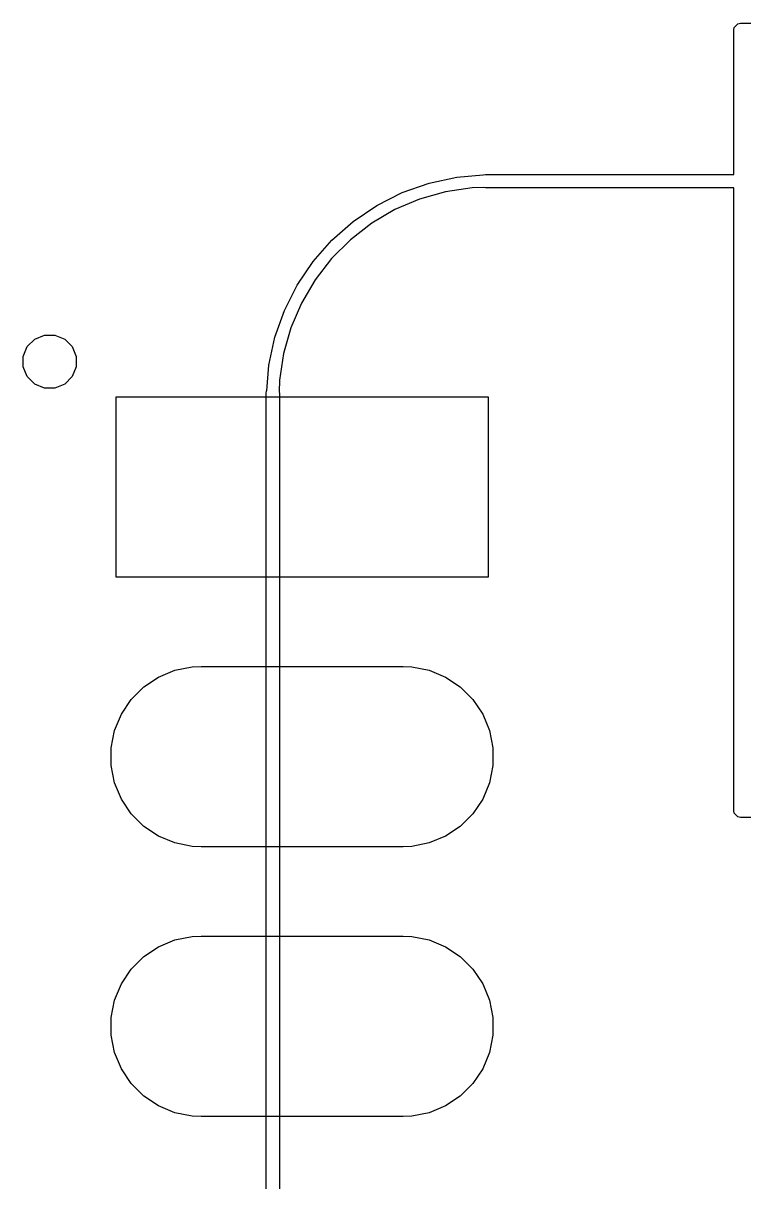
# Model space of a CAD drawing. Header units: inches. Extents: x 4.53 to 7.72, y -4.02 to -2.47.
# Drawn here: x 4.5325 to 4.7995, y -2.8955 to -2.4658 of the extents above; entities that cross this region are included whole.
import ezdxf

# ---------------------------------------------------------------- set-up
doc = ezdxf.new("R2010")
doc.units = ezdxf.units.IN
doc.header["$MEASUREMENT"] = 0
doc.layers.add('F.Silkscreen', color=41, linetype='CONTINUOUS', true_color=0xf2eda1)

msp = doc.modelspace()

# ---------------------------------------------------------------- linework, layer by layer
at = {"layer": 'F.Silkscreen', "linetype": 'CONTINUOUS'}
for p, q in [((4.79727, -2.46604), (4.79823, -2.46585)), ((4.79823, -2.46585), (5.15256, -2.46585)), ((4.79573, -2.46835), (4.79592, -2.46739)), ((4.79573, -2.52195), (4.79573, -2.46835)), ((4.79592, -2.46739), (4.79727, -2.46604)), ((4.67295, -2.52869), (4.68288, -2.52517)), ((4.68288, -2.52517), (4.69319, -2.52295)), ((4.69319, -2.52295), (4.70287, -2.52212)), ((4.70287, -2.52212), (4.70374, -2.52195)), ((4.70374, -2.52195), (4.79573, -2.52195)), ((4.66354, -2.53343), (4.67295, -2.52869)), ((4.68896, -2.52836), (4.67938, -2.53107)), ((4.69881, -2.52688), (4.68896, -2.52836)), ((4.70295, -2.52679), (4.69881, -2.52688)), ((4.70374, -2.52695), (4.70295, -2.52679)), ((4.79573, -2.52695), (4.70374, -2.52695)), ((4.79573, -2.75785), (4.79573, -2.52695)), ((4.6548, -2.53934), (4.66354, -2.53343)), ((4.67938, -2.53107), (4.67022, -2.53499)), ((4.67022, -2.53499), (4.66163, -2.54003)), ((4.64689, -2.5463), (4.6548, -2.53934)), ((4.66163, -2.54003), (4.65375, -2.54612)), ((4.63993, -2.55421), (4.64689, -2.5463)), ((4.65375, -2.54612), (4.64671, -2.55316)), ((4.63403, -2.56295), (4.63993, -2.55421)), ((4.64671, -2.55316), (4.64062, -2.56104)), ((4.62928, -2.57236), (4.63403, -2.56295)), ((4.64062, -2.56104), (4.63558, -2.56963)), ((4.62576, -2.58229), (4.62928, -2.57236)), ((4.63558, -2.56963), (4.63166, -2.57879)), ((4.53677, -2.58302), (4.54037, -2.58153)), ((4.54037, -2.58153), (4.54427, -2.58153)), ((4.54427, -2.58153), (4.54788, -2.58302)), ((4.63166, -2.57879), (4.62895, -2.58837)), ((4.53252, -2.58939), (4.53401, -2.58578)), ((4.53401, -2.58578), (4.53677, -2.58302)), ((4.54788, -2.58302), (4.55064, -2.58578)), ((4.55064, -2.58578), (4.55213, -2.58939)), ((4.62354, -2.5926), (4.62576, -2.58229)), ((4.53252, -2.59329), (4.53252, -2.58939)), ((4.55213, -2.58939), (4.55213, -2.59329)), ((4.62895, -2.58837), (4.62747, -2.59822)), ((4.53401, -2.59689), (4.53252, -2.59329)), ((4.55213, -2.59329), (4.55064, -2.59689)), ((4.62272, -2.60216), (4.62354, -2.5926)), ((4.53677, -2.59965), (4.53401, -2.59689)), ((4.55064, -2.59689), (4.54788, -2.59965)), ((4.62747, -2.59822), (4.62738, -2.60253)), ((4.54037, -2.60115), (4.53677, -2.59965)), ((4.54427, -2.60115), (4.54037, -2.60115)), ((4.54788, -2.59965), (4.54427, -2.60115)), ((4.6225, -2.60315), (4.62269, -2.60219)), ((4.6225, -3.27244), (4.6225, -2.60315)), ((4.62269, -2.60219), (4.62272, -2.60216)), ((4.62738, -2.60253), (4.6275, -2.60315)), ((4.6275, -2.60315), (4.6275, -3.27244)), ((4.56693, -2.67126), (4.56693, -2.60433)), ((4.56693, -2.60433), (4.70472, -2.60433)), ((4.56693, -2.67126), (4.56693, -2.60433)), ((4.56693, -2.60433), (4.70472, -2.60433)), ((4.70472, -2.60433), (4.70472, -2.67126)), ((4.70472, -2.60433), (4.70472, -2.67126)), ((4.70472, -2.67126), (4.56693, -2.67126)), ((4.70472, -2.67126), (4.56693, -2.67126)), ((4.58265, -2.70828), (4.58871, -2.70577)), ((4.58265, -2.70828), (4.58871, -2.70577)), ((4.58871, -2.70577), (4.59515, -2.70449)), ((4.58871, -2.70577), (4.59515, -2.70449)), ((4.59515, -2.70449), (4.59843, -2.70433)), ((4.59515, -2.70449), (4.59843, -2.70433)), ((4.59843, -2.70433), (4.67323, -2.70433)), ((4.59843, -2.70433), (4.67323, -2.70433)), ((4.67323, -2.70433), (4.67651, -2.70449)), ((4.67323, -2.70433), (4.67651, -2.70449)), ((4.67651, -2.70449), (4.68294, -2.70577)), ((4.67651, -2.70449), (4.68294, -2.70577)), ((4.68294, -2.70577), (4.689, -2.70828)), ((4.68294, -2.70577), (4.689, -2.70828)), ((4.5772, -2.71193), (4.58265, -2.70828)), ((4.5772, -2.71193), (4.58265, -2.70828)), ((4.689, -2.70828), (4.69446, -2.71193)), ((4.689, -2.70828), (4.69446, -2.71193)), ((4.57256, -2.71657), (4.5772, -2.71193)), ((4.57256, -2.71657), (4.5772, -2.71193)), ((4.69446, -2.71193), (4.6991, -2.71657)), ((4.69446, -2.71193), (4.6991, -2.71657)), ((4.56891, -2.72202), (4.57256, -2.71657)), ((4.56891, -2.72202), (4.57256, -2.71657)), ((4.6991, -2.71657), (4.70274, -2.72202)), ((4.6991, -2.71657), (4.70274, -2.72202)), ((4.5664, -2.72808), (4.56891, -2.72202)), ((4.5664, -2.72808), (4.56891, -2.72202)), ((4.70274, -2.72202), (4.70525, -2.72808)), ((4.70274, -2.72202), (4.70525, -2.72808)), ((4.56512, -2.73452), (4.5664, -2.72808)), ((4.56512, -2.73452), (4.5664, -2.72808)), ((4.70525, -2.72808), (4.70653, -2.73452)), ((4.70525, -2.72808), (4.70653, -2.73452)), ((4.56512, -2.74108), (4.56512, -2.73452)), ((4.56512, -2.74108), (4.56512, -2.73452)), ((4.70653, -2.73452), (4.70653, -2.74108)), ((4.70653, -2.73452), (4.70653, -2.74108)), ((4.5664, -2.74751), (4.56512, -2.74108)), ((4.5664, -2.74751), (4.56512, -2.74108)), ((4.70653, -2.74108), (4.70525, -2.74751)), ((4.70653, -2.74108), (4.70525, -2.74751)), ((4.56891, -2.75357), (4.5664, -2.74751)), ((4.56891, -2.75357), (4.5664, -2.74751)), ((4.70525, -2.74751), (4.70274, -2.75357)), ((4.70525, -2.74751), (4.70274, -2.75357)), ((4.57256, -2.75902), (4.56891, -2.75357)), ((4.57256, -2.75902), (4.56891, -2.75357)), ((4.70274, -2.75357), (4.6991, -2.75902)), ((4.70274, -2.75357), (4.6991, -2.75902)), ((4.79592, -2.7588), (4.79573, -2.75785)), ((4.5772, -2.76366), (4.57256, -2.75902)), ((4.5772, -2.76366), (4.57256, -2.75902)), ((4.6991, -2.75902), (4.69446, -2.76366)), ((4.6991, -2.75902), (4.69446, -2.76366)), ((4.79727, -2.76015), (4.79592, -2.7588)), ((4.79823, -2.76035), (4.79727, -2.76015)), ((5.15256, -2.76035), (4.79823, -2.76035)), ((4.58265, -2.76731), (4.5772, -2.76366)), ((4.58265, -2.76731), (4.5772, -2.76366)), ((4.69446, -2.76366), (4.689, -2.76731)), ((4.69446, -2.76366), (4.689, -2.76731)), ((4.58871, -2.76982), (4.58265, -2.76731)), ((4.58871, -2.76982), (4.58265, -2.76731)), ((4.59515, -2.7711), (4.58871, -2.76982)), ((4.59515, -2.7711), (4.58871, -2.76982)), ((4.68294, -2.76982), (4.67651, -2.7711)), ((4.68294, -2.76982), (4.67651, -2.7711)), ((4.689, -2.76731), (4.68294, -2.76982)), ((4.689, -2.76731), (4.68294, -2.76982)), ((4.59843, -2.77126), (4.59515, -2.7711)), ((4.59843, -2.77126), (4.59515, -2.7711)), ((4.67323, -2.77126), (4.59843, -2.77126)), ((4.67323, -2.77126), (4.59843, -2.77126)), ((4.67651, -2.7711), (4.67323, -2.77126)), ((4.67651, -2.7711), (4.67323, -2.77126)), ((4.58871, -2.80577), (4.59515, -2.80449)), ((4.58871, -2.80577), (4.59515, -2.80449)), ((4.59515, -2.80449), (4.59843, -2.80433)), ((4.59515, -2.80449), (4.59843, -2.80433)), ((4.59843, -2.80433), (4.67323, -2.80433)), ((4.59843, -2.80433), (4.67323, -2.80433)), ((4.67323, -2.80433), (4.67651, -2.80449)), ((4.67323, -2.80433), (4.67651, -2.80449)), ((4.67651, -2.80449), (4.68294, -2.80577)), ((4.67651, -2.80449), (4.68294, -2.80577)), ((4.5772, -2.81193), (4.58265, -2.80828)), ((4.5772, -2.81193), (4.58265, -2.80828)), ((4.58265, -2.80828), (4.58871, -2.80577)), ((4.58265, -2.80828), (4.58871, -2.80577)), ((4.68294, -2.80577), (4.689, -2.80828)), ((4.68294, -2.80577), (4.689, -2.80828)), ((4.689, -2.80828), (4.69446, -2.81193)), ((4.689, -2.80828), (4.69446, -2.81193)), ((4.57256, -2.81657), (4.5772, -2.81193)), ((4.57256, -2.81657), (4.5772, -2.81193)), ((4.69446, -2.81193), (4.6991, -2.81657)), ((4.69446, -2.81193), (4.6991, -2.81657)), ((4.56891, -2.82202), (4.57256, -2.81657)), ((4.56891, -2.82202), (4.57256, -2.81657)), ((4.6991, -2.81657), (4.70274, -2.82202)), ((4.6991, -2.81657), (4.70274, -2.82202)), ((4.5664, -2.82808), (4.56891, -2.82202)), ((4.5664, -2.82808), (4.56891, -2.82202)), ((4.70274, -2.82202), (4.70525, -2.82808)), ((4.70274, -2.82202), (4.70525, -2.82808)), ((4.56512, -2.83452), (4.5664, -2.82808)), ((4.56512, -2.83452), (4.5664, -2.82808)), ((4.70525, -2.82808), (4.70653, -2.83452)), ((4.70525, -2.82808), (4.70653, -2.83452)), ((4.56512, -2.84108), (4.56512, -2.83452)), ((4.56512, -2.84108), (4.56512, -2.83452)), ((4.70653, -2.83452), (4.70653, -2.84108)), ((4.70653, -2.83452), (4.70653, -2.84108)), ((4.5664, -2.84751), (4.56512, -2.84108)), ((4.5664, -2.84751), (4.56512, -2.84108)), ((4.70653, -2.84108), (4.70525, -2.84751)), ((4.70653, -2.84108), (4.70525, -2.84751)), ((4.56891, -2.85357), (4.5664, -2.84751)), ((4.56891, -2.85357), (4.5664, -2.84751)), ((4.70525, -2.84751), (4.70274, -2.85357)), ((4.70525, -2.84751), (4.70274, -2.85357)), ((4.57256, -2.85902), (4.56891, -2.85357)), ((4.57256, -2.85902), (4.56891, -2.85357)), ((4.70274, -2.85357), (4.6991, -2.85902)), ((4.70274, -2.85357), (4.6991, -2.85902)), ((4.5772, -2.86366), (4.57256, -2.85902)), ((4.5772, -2.86366), (4.57256, -2.85902)), ((4.6991, -2.85902), (4.69446, -2.86366)), ((4.6991, -2.85902), (4.69446, -2.86366)), ((4.58265, -2.86731), (4.5772, -2.86366)), ((4.58265, -2.86731), (4.5772, -2.86366)), ((4.69446, -2.86366), (4.689, -2.86731)), ((4.69446, -2.86366), (4.689, -2.86731)), ((4.58871, -2.86982), (4.58265, -2.86731)), ((4.58871, -2.86982), (4.58265, -2.86731)), ((4.689, -2.86731), (4.68294, -2.86982)), ((4.689, -2.86731), (4.68294, -2.86982)), ((4.59515, -2.8711), (4.58871, -2.86982)), ((4.59515, -2.8711), (4.58871, -2.86982)), ((4.59843, -2.87126), (4.59515, -2.8711)), ((4.59843, -2.87126), (4.59515, -2.8711)), ((4.67323, -2.87126), (4.59843, -2.87126)), ((4.67323, -2.87126), (4.59843, -2.87126)), ((4.67651, -2.8711), (4.67323, -2.87126)), ((4.67651, -2.8711), (4.67323, -2.87126)), ((4.68294, -2.86982), (4.67651, -2.8711)), ((4.68294, -2.86982), (4.67651, -2.8711))]:
    msp.add_line(p, q, dxfattribs=at)

doc.saveas('drawing.dxf')
